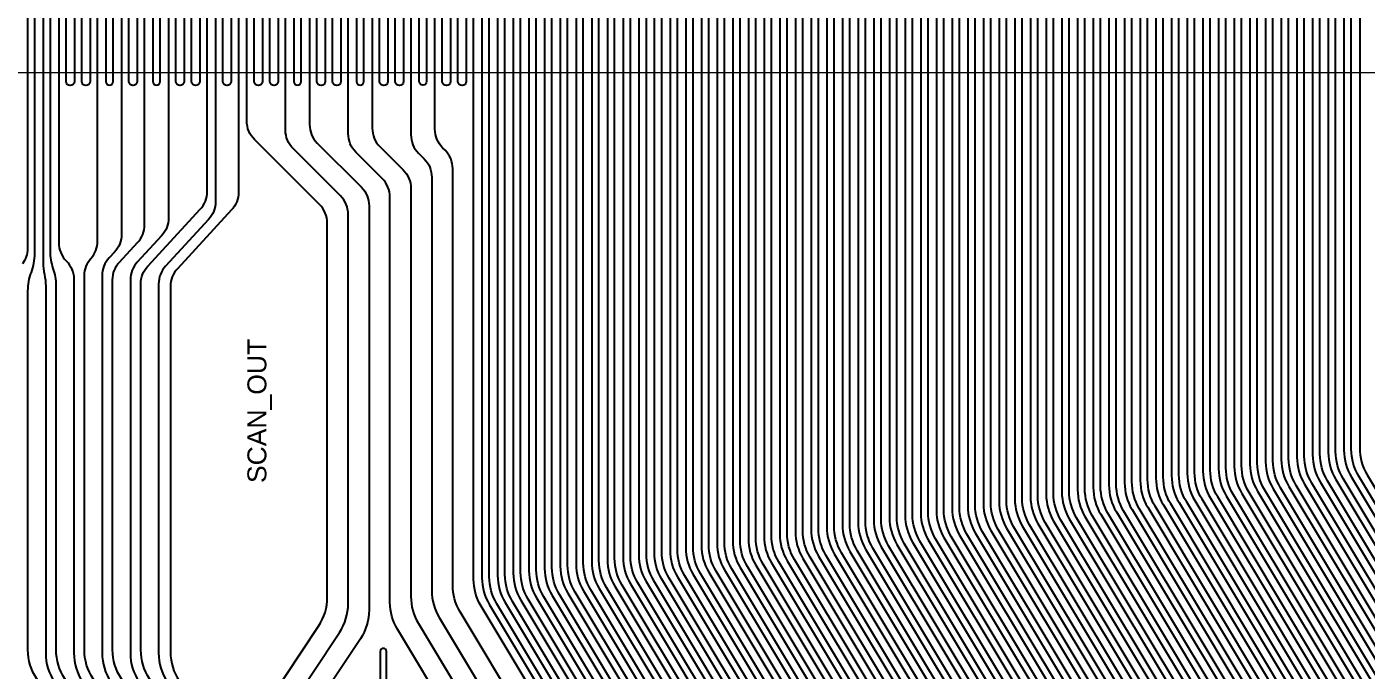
# Model space of a CAD drawing. Extents: x 10 to 206, y -65 to 73.
# Drawn here: x 62.114 to 64.677, y 35.202 to 36.434 of the extents above; entities that cross this region are included whole.
import ezdxf
from ezdxf.enums import TextEntityAlignment as Align

# ---------------------------------------------------------------- set-up
doc = ezdxf.new("R2010")
doc.units = 0
doc.header["$LTSCALE"] = 0.5
doc.layers.get('0').update_dxf_attribs({"lineweight": 13})
doc.layers.add('01 Copper', color=3, linetype='Continuous')
doc.layers.add('08 Dimension&pin assignment', color=7, linetype='Continuous')
doc.layers.add('14 OL name', color=220, linetype='Continuous', lineweight=0)
doc.styles.add('MBC_Arial_Font', font='arial.ttf')
doc.styles.get("Standard").update_dxf_attribs({"font": 'romans.shx', "width": 0.75, "bigfont": 'AllInOneBig.shx'})
doc.dimstyles.new('ISO-25', dxfattribs={"dimtxt": 0.5, "dimasz": 0.8, "dimexe": 0.1, "dimexo": 0.1, "dimgap": 0.1, "dimtad": 1, "dimdec": 3, "dimzin": 1, "dimdsep": 46, "dimtxsty": 'Standard', "dimcen": 0.5, "dimadec": 0, "dimazin": 0, "dimtfac": 1, "dimtdec": 3, "dimtmove": 0, "dimatfit": 3, "dimfxl": 0, "dimarcsym": 0})

# ---------------------------------------------------------------- blocks, each defined once
blk = doc.blocks.new('*D629')
at = {"layer": '08 Dimension&pin assignment', "color": 0, "lineweight": -2, "transparency": 16777216}
for p, q in [((55.6423, 35.3125), (55.6423, 51.9014)), ((68.5723, 35.3125), (68.5723, 51.9014)), ((56.4423, 51.8014), (67.7723, 51.8014))]:
    blk.add_line(p, q, dxfattribs=at)
at = {"layer": '08 Dimension&pin assignment', "color": 0, "transparency": 16777216}
for points in [[(56.4423, 51.9348), (56.4423, 51.6681), (55.6423, 51.8014)], [(67.7723, 51.9348), (67.7723, 51.6681), (68.5723, 51.8014)]]:
    blk.add_solid(points, dxfattribs=at)
at = {"layer": '08 Dimension&pin assignment', "color": 0, "transparency": 16777216, "insert": (62.1073, 52.2824), "char_height": 0.5, "attachment_point": 5}
blk.add_mtext('12.930±0.1(Cutline)', dxfattribs=at)
blk = doc.blocks.new('*D632')
at = {"layer": '08 Dimension&pin assignment', "color": 0, "lineweight": -2, "transparency": 16777216}
for p, q in [((86.5948, 34.3764), (86.5948, 45.0329)), ((57.8573, 33.5764), (86.6948, 33.5764)), ((79.6948, 33.5764), (86.6948, 33.5764)), ((86.5948, 32.7764), (86.5948, 31.9764))]:
    blk.add_line(p, q, dxfattribs=at)
at = {"layer": '08 Dimension&pin assignment', "color": 0, "transparency": 16777216}
for points in [[(86.4614, 34.3764), (86.7281, 34.3764), (86.5948, 33.5764)], [(86.4614, 32.7764), (86.7281, 32.7764), (86.5948, 33.5764)]]:
    blk.add_solid(points, dxfattribs=at)
at = {"layer": '08 Dimension&pin assignment', "color": 0, "transparency": 16777216, "insert": (86.1138, 41.0847), "char_height": 0.5, "attachment_point": 5, "rotation": 90}
blk.add_mtext('0%%P1(%%C5mm Tape NG Hole)', dxfattribs=at)
blk = doc.blocks.new('*D638')
at = {"layer": '08 Dimension&pin assignment', "color": 0, "lineweight": -2, "transparency": 16777216}
for p, q in [((62.1073, 42.4464), (62.1073, 45.9014)), ((67.5223, 34.1764), (67.5223, 45.9014)), ((62.9073, 45.8014), (66.7223, 45.8014)), ((67.5223, 45.8014), (72.9508, 45.8014))]:
    blk.add_line(p, q, dxfattribs=at)
at = {"layer": '08 Dimension&pin assignment', "color": 0, "transparency": 16777216}
for points in [[(62.9073, 45.9348), (62.9073, 45.6681), (62.1073, 45.8014)], [(66.7223, 45.9348), (66.7223, 45.6681), (67.5223, 45.8014)]]:
    blk.add_solid(points, dxfattribs=at)
at = {"layer": '08 Dimension&pin assignment', "color": 0, "transparency": 16777216, "insert": (70.6365, 46.2824), "char_height": 0.5, "attachment_point": 5}
blk.add_mtext('5.415{\\A1;\\Fromans,bigfont|c128;%%P0.1\\Fromans,bigfont|c136;5\\Fromans,bigfont|c128;(\\Fromans,bigfont|c136;SR\\Fromans,bigfont|c128;)}', dxfattribs=at)
blk = doc.blocks.new('*D692')
at = {"layer": '08 Dimension&pin assignment', "color": 0, "lineweight": -2, "transparency": 16777216}
for p, q in [((57.1453, 33.9409), (57.1453, 43.8654)), ((67.0692, 33.9409), (67.0692, 43.8654)), ((57.9453, 43.7654), (66.2692, 43.7654)), ((67.0692, 43.7654), (78.7121, 43.7654))]:
    blk.add_line(p, q, dxfattribs=at)
at = {"layer": '08 Dimension&pin assignment', "color": 0, "transparency": 16777216}
for points in [[(57.9453, 43.8987), (57.9453, 43.632), (57.1453, 43.7654)], [(66.2692, 43.632), (66.2692, 43.8987), (67.0692, 43.7654)]]:
    blk.add_solid(points, dxfattribs=at)
at = {"layer": 'Defpoints', "color": 0, "transparency": 16777216}
for p in [(67.0692, 43.7654), (57.1453, 33.8409), (67.0692, 33.8409)]:
    blk.add_point(p, dxfattribs=at)
at = {"layer": '08 Dimension&pin assignment', "color": 0, "transparency": 16777216, "insert": (73.2907, 44.2463), "char_height": 0.5, "attachment_point": 5}
blk.add_mtext('{\\Fromans,chineset|c0;\\C2;9.9\\Fromans.shx,chineset.shx|c0;18*1.0006=9.9239508%%P0.005(I/L)}', dxfattribs=at)

msp = doc.modelspace()

# ---------------------------------------------------------------- linework, layer by layer
at = {"color": 254, "true_color": 0xddb3d4}
msp.add_lwpolyline([(55.10216848, 36.34693204), (68.25153664, 36.34693204)], dxfattribs=at)
at = {"layer": '01 Copper'}
for points in [[(62.50210074, 38.68693204), (62.50210074, 38.58693204), (62.50510074, 38.57693204), (62.50510074, 36.3295184, -1), (62.48910074, 36.3295184), (62.48910074, 38.57693204), (62.49210074, 38.58693204), (62.49210074, 38.68693204), (62.48910074, 38.69693204), (62.48910074, 39.81802861), (62.48975674, 39.81938594), (62.48975674, 41.03142951), (62.41475674, 41.03142951), (62.41475674, 41.15142951), (62.49975674, 41.15142951), (62.49975674, 39.82919074), (62.50510074, 39.81802861), (62.50510074, 38.69693204)], [(62.56207674, 38.68693204), (62.56207674, 38.58693204), (62.56507674, 38.57693204), (62.56507674, 36.3295184, -1), (62.54907674, 36.3295184), (62.54907674, 38.57693204), (62.55207674, 38.58693204), (62.55207674, 38.68693204), (62.54907674, 38.69693204), (62.54907674, 39.81880551), (62.53675674, 39.84453856), (62.53675674, 41.01142951), (62.65175674, 41.01142951), (62.65175674, 41.03142951), (62.61475674, 41.03142951), (62.61475674, 41.15142951), (62.69975674, 41.15142951), (62.69975674, 41.03142951), (62.66275674, 41.03142951), (62.66275674, 41.00042951), (62.54675674, 41.00042951), (62.54675674, 39.85607202), (62.56507674, 39.81780664), (62.56507674, 38.69693204)], [(62.92193274, 38.68693204), (62.92193274, 38.58693204), (62.92493274, 38.57693204), (62.92493274, 36.3295184, -1), (62.90893274, 36.3295184), (62.90893274, 38.57693204), (62.91193274, 38.58693204), (62.91193274, 38.68693204), (62.90893274, 38.69693204), (62.90893274, 39.81874577), (62.88975674, 39.85872653), (62.88975674, 41.03142951), (62.81475674, 41.03142951), (62.81475674, 41.15142951), (62.89975674, 41.15142951), (62.89975674, 39.87025006), (62.92493274, 39.81775968), (62.92493274, 38.69693204)], [(62.95192074, 38.68693204), (62.95192074, 38.58693204), (62.95492074, 38.57693204), (62.95492074, 36.3295184, -1), (62.93892074, 36.3295184), (62.93892074, 38.57693204), (62.94192074, 38.58693204), (62.94192074, 38.68693204), (62.93892074, 38.69693204), (62.93892074, 39.81865613), (62.91475674, 39.86903656), (62.91475674, 41.15142951), (62.99975674, 41.15142951), (62.99975674, 41.03142951), (62.92475674, 41.03142951), (62.92475674, 39.88056009), (62.95492074, 39.81767003), (62.95492074, 38.69693204)], [(62.15875674, 39.88091584), (62.15875674, 40.98042951), (62.24775674, 40.98042951), (62.24775674, 40.86042951), (62.16875674, 40.86042951), (62.16875674, 39.89234862), (62.20522074, 39.81759479), (62.20522074, 38.69693204), (62.20222074, 38.68693204), (62.20222074, 38.58693204), (62.20522074, 38.57693204), (62.20522074, 36.3295184, -1), (62.18922074, 36.3295184), (62.18922074, 38.57693204), (62.19222074, 38.58693204), (62.19222074, 38.68693204), (62.18922074, 38.69693204), (62.18922074, 39.81846245)], [(62.44212474, 38.68693204), (62.44212474, 38.58693204), (62.44512474, 38.57693204), (62.44512474, 36.3295184, -1), (62.42912474, 36.3295184), (62.42912474, 38.57693204), (62.43212474, 38.58693204), (62.43212474, 38.68693204), (62.42912474, 38.69693204), (62.42912474, 39.8180286), (62.44575674, 39.85244191), (62.44575674, 40.86042951), (62.36675674, 40.86042951), (62.36675674, 40.98042951), (62.45575674, 40.98042951), (62.45575674, 39.84095978), (62.44512474, 39.81896108), (62.44512474, 38.69693204)], [(62.59206474, 38.68693204), (62.59206474, 38.58693204), (62.59506474, 38.57693204), (62.59506474, 36.3295184, -1), (62.57906474, 36.3295184), (62.57906474, 38.57693204), (62.58206474, 38.58693204), (62.58206474, 38.68693204), (62.57906474, 38.69693204), (62.57906474, 39.81869453), (62.55875674, 39.86111228), (62.55875674, 40.98042951), (62.64775674, 40.98042951), (62.64775674, 40.86042951), (62.56875674, 40.86042951), (62.56875674, 39.87264575), (62.59506474, 39.81769566), (62.59506474, 38.69693204)], [(62.68202874, 38.68693204), (62.68202874, 38.58693204), (62.68502874, 38.57693204), (62.68502874, 36.3295184, -1), (62.66902874, 36.3295184), (62.66902874, 38.57693204), (62.67202874, 38.58693204), (62.67202874, 38.68693204), (62.66902874, 38.69693204), (62.66902874, 39.81836157), (62.62475674, 39.91083345), (62.62475674, 40.56042951), (62.70175674, 40.56042951), (62.70175674, 40.86042951), (62.66275674, 40.86042951), (62.66275674, 40.98042951), (62.75175674, 40.98042951), (62.75175674, 40.86042951), (62.71275674, 40.86042951), (62.71275674, 40.54942951), (62.63475674, 40.54942951), (62.63475674, 39.92236692), (62.68502874, 39.81736271), (62.68502874, 38.69693204)], [(62.23220874, 38.68693204), (62.23220874, 38.58693204), (62.23520874, 38.57693204), (62.23520874, 36.3295184, -1), (62.21920874, 36.3295184), (62.21920874, 38.57693204), (62.22220874, 38.58693204), (62.22220874, 38.68693204), (62.21920874, 38.69693204), (62.21920874, 39.81857091), (62.18075674, 39.89740028), (62.18075674, 40.84042951), (62.28675674, 40.84042951), (62.28675674, 40.72042951), (62.19075674, 40.72042951), (62.19075674, 39.90883305), (62.23520874, 39.81770325), (62.23520874, 38.69693204)], [(62.42375674, 39.86896989), (62.42375674, 40.72042951), (62.32775674, 40.72042951), (62.32775674, 40.84042951), (62.43375674, 40.84042951), (62.43375674, 39.85748776), (62.41513674, 39.81896108), (62.41513674, 38.69693204), (62.41213674, 38.68693204), (62.41213674, 38.58693204), (62.41513674, 38.57693204), (62.41513674, 36.3295184, -1), (62.39913674, 36.3295184), (62.39913674, 38.57693204), (62.40213674, 38.58693204), (62.40213674, 38.68693204), (62.39913674, 38.69693204), (62.39913674, 39.8180286)], [(62.83196874, 38.68693204), (62.83196874, 38.58693204), (62.83496874, 38.57693204), (62.83496874, 36.3295184, -1), (62.81896874, 36.3295184), (62.81896874, 38.57693204), (62.82196874, 38.58693204), (62.82196874, 38.68693204), (62.81896874, 38.69693204), (62.81896874, 39.81802861), (62.82375674, 39.82793547), (62.82375674, 40.72042951), (62.72775674, 40.72042951), (62.72775674, 40.84042951), (62.83375674, 40.84042951), (62.83375674, 39.82055556), (62.83496874, 39.81802861), (62.83496874, 38.69693204)], [(62.80198074, 38.68693204), (62.80198074, 38.58693204), (62.80498074, 38.57693204), (62.80498074, 36.3295184, -1), (62.78898074, 36.3295184), (62.78898074, 38.57693204), (62.79198074, 38.58693204), (62.79198074, 38.68693204), (62.78898074, 38.69693204), (62.78898074, 39.81802861), (62.80175674, 39.84446346), (62.80175674, 40.58042951), (62.72775674, 40.58042951), (62.72775674, 40.70042951), (62.81175674, 40.70042951), (62.81175674, 39.83298132), (62.80498074, 39.81896109), (62.80498074, 38.69693204)], [(62.32217274, 38.68693204), (62.32217274, 38.58693204), (62.32517274, 38.57693204), (62.32517274, 36.3295184, -1), (62.30917274, 36.3295184), (62.30917274, 38.57693204), (62.31217274, 38.58693204), (62.31217274, 38.68693204), (62.30917274, 38.69693204), (62.30917274, 39.81889628), (62.24675674, 39.94685358), (62.24675674, 40.52942951), (62.38675674, 40.52942951), (62.38675674, 40.40942951), (62.25675674, 40.40942951), (62.25675674, 39.95828636), (62.32517274, 39.81802862), (62.32517274, 38.69693204)], [(62.71201674, 38.68693204), (62.71201674, 38.58693204), (62.71501674, 38.57693204), (62.71501674, 36.3295184, -1), (62.69901674, 36.3295184), (62.69901674, 38.57693204), (62.70201674, 38.58693204), (62.70201674, 38.68693204), (62.69901674, 38.69693204), (62.69901674, 39.81825059), (62.64675674, 39.92740718), (62.64675674, 40.52942951), (62.78675674, 40.52942951), (62.78675674, 40.40942951), (62.65675674, 40.40942951), (62.65675674, 39.93894064), (62.71501674, 39.81725173), (62.71501674, 38.69693204)], [(62.80216984, 35.23820626, 1), (62.79016984, 35.23820626), (62.79016984, 33.75092951), (62.80216984, 33.75092951)]]:
    msp.add_lwpolyline(points, format="xyb", close=True, dxfattribs=at)
for points in [[(62.11225674, 38.58693204), (62.11525674, 38.57693204), (62.11525674, 36.00959668, -0.1579291702), (62.10575974, 35.98027933, 0.1579291702)], [(66.90763764, 33.56842951), (62.23282964, 33.56842951, -0.4142135624), (62.22282964, 33.57842951), (62.22282964, 34.37642951), (62.21882964, 34.42642951), (62.21882964, 35.02631381, 0.1474768248), (62.20216298, 35.08159089), (62.13292941, 35.18596442, -0.1474768248), (62.11626274, 35.2412415), (62.11626274, 35.92858637, -0.0908193197), (62.12275374, 35.9640274, 0.0908193197), (62.12924474, 35.99946844), (62.12924474, 38.57693204)], [(62.14524474, 38.57693204), (62.14524474, 35.98244297, 0.0561789795), (62.14775374, 35.96018303, -0.0561789795), (62.15026274, 35.93792309), (62.15026274, 35.23521127, 0.1474768248), (62.16692941, 35.17993419), (62.22216298, 35.09666645, -0.1474768248), (62.23882964, 35.04138937), (62.23882964, 34.42642951), (62.23482964, 34.37642951), (62.23482964, 33.58942951, 0.4142135624), (62.24482964, 33.57942951), (66.89563764, 33.57942951, 0.4142135624)], [(66.84459984, 33.59342951), (62.27335394, 33.59342951, -0.4142135624), (62.26335394, 33.60342951), (62.26335394, 34.37642951), (62.25935394, 34.42642951), (62.25935394, 35.04662919, 0.1474768248), (62.24268728, 35.10190627), (62.18692941, 35.18596442, -0.1474768248), (62.17026274, 35.2412415), (62.17026274, 35.93895153, 0.0836090183), (62.16474774, 35.97170187, -0.0836090183), (62.15923274, 36.00445221), (62.15923274, 38.57693204)], [(62.17523274, 38.57693204), (62.17523274, 36.02098802, 0.1979576681), (62.18974774, 35.98576282, -0.1979576681), (62.20426274, 35.95053762), (62.20426274, 35.23521127, 0.1474768248), (62.22092941, 35.17993419), (62.26268728, 35.11698184, -0.1474768248), (62.27935394, 35.06170476), (62.27935394, 34.42642951), (62.27535394, 34.37642951), (62.27535394, 33.61442951, 0.4142135624), (62.28535394, 33.60442951), (66.83259984, 33.60442951, 0.4142135624)], [(66.75004314, 33.61842951), (62.39492684, 33.61842951, -0.4142135624), (62.38492684, 33.62842951), (62.38492684, 34.37642951), (62.38092684, 34.42642951), (62.38092684, 34.94475921, 0.1474768248), (62.36426018, 35.00003629), (62.24092941, 35.18596442, -0.1474768248), (62.22426274, 35.2412415), (62.22426274, 35.95774095, -0.1824178984), (62.23672974, 35.99077539, 0.1824178984), (62.24919674, 36.02380983), (62.24919674, 38.57693204)], [(62.29518474, 38.57693204), (62.29518474, 36.0368157, -0.1883551678), (62.28194945, 36.00292829), (62.27149804, 35.99158947, 0.1883551678), (62.25826274, 35.95770207), (62.25826274, 35.23521127, 0.1474768248), (62.27492941, 35.17993419), (62.38426018, 35.01511186, -0.1474768248), (62.40092684, 34.95983478), (62.40092684, 34.42642951), (62.39692684, 34.37642951), (62.39692684, 33.63942951, 0.4142135624), (62.40692684, 33.62942951), (66.70652424, 33.62942951, 0.4142135624)], [(62.26519674, 38.57693204), (62.26519674, 36.3295184, 1), (62.27918474, 36.3295184), (62.27918474, 38.57693204)], [(66.68700534, 33.64342951), (62.43545114, 33.64342951, -0.4142135624), (62.42545114, 33.65342951), (62.42545114, 34.37642951), (62.42145114, 34.42642951), (62.42145114, 34.96507459, 0.1474768248), (62.40478448, 35.02035167), (62.29492941, 35.18596442, -0.1474768248), (62.27826274, 35.2412415), (62.27826274, 35.94989073, -0.1883551678), (62.29149804, 35.98377814), (62.32592545, 36.0211287, 0.1883551678), (62.33916074, 36.05501611), (62.33916074, 38.57693204)], [(62.38514874, 38.57693204), (62.38514874, 36.06802198, -0.1883551678), (62.37191345, 36.03413457), (62.32549804, 35.98377814, 0.1883551678), (62.31226274, 35.94989073), (62.31226274, 35.23521127, 0.1474768248), (62.32892941, 35.17993419), (62.42478448, 35.03542724, -0.1474768248), (62.44145114, 34.98015016), (62.44145114, 34.42642951), (62.43745114, 34.37642951), (62.43745114, 33.66442951, 0.4142135624), (62.44745114, 33.65442951), (66.64348644, 33.65442951, 0.4142135624)], [(66.62396754, 33.66842951), (62.47597544, 33.66842951, -0.4142135624), (62.46597544, 33.67842951), (62.46597544, 34.37642951), (62.46197544, 34.42642951), (62.46197544, 34.98538997, 0.1474768248), (62.44530878, 35.04066705), (62.34892941, 35.18596442, -0.1474768248), (62.33226274, 35.2412415), (62.33226274, 35.9420794, -0.1883551678), (62.34549804, 35.9759668), (62.44587745, 36.08486919, 0.1883551678), (62.45911274, 36.1187566), (62.45911274, 38.57693204)], [(62.35516074, 38.57693204), (62.35516074, 36.3295184, 1), (62.36914874, 36.3295184), (62.36914874, 38.57693204)], [(62.47511274, 38.57693204), (62.47511274, 36.09922826, -0.1883551678), (62.46187745, 36.06534085), (62.37949804, 35.9759668, 0.1883551678), (62.36626274, 35.9420794), (62.36626274, 35.23521127, 0.1474768248), (62.38292941, 35.17993419), (62.46530878, 35.05574262, -0.1474768248), (62.48197544, 35.00046554), (62.48197544, 34.42642951), (62.47797544, 34.37642951), (62.47797544, 33.68942951, 0.4142135624), (62.48797544, 33.67942951), (66.58044864, 33.67942951, 0.4142135624)], [(62.51908874, 38.57693204), (62.51908874, 36.11742867, -0.1883551678), (62.50585345, 36.08354126), (62.40214404, 35.97102614, 0.1883551678), (62.38890874, 35.93713873), (62.38890874, 35.2372525, 0.1474768248), (62.40557541, 35.18197542), (62.46245902, 35.09622015, 0.5366750419), (62.54579236, 35.09622015), (62.67224208, 35.28685027, 0.1474768248), (62.68890874, 35.34212735), (62.68890874, 36.05847065, 0.1989123674), (62.67426408, 36.09382599), (62.5497334, 36.21835667, -0.1989123674), (62.53508874, 36.253712), (62.53508874, 38.57693204)], [(62.65504074, 38.57693204), (62.65504074, 36.24689709, 0.1989123674), (62.6696854, 36.21154175), (62.75426408, 36.12696307, -0.1989123674), (62.76890874, 36.09160773), (62.76890874, 35.31800644, -0.1474768248), (62.75224208, 35.26272936), (62.61621501, 35.05766084, 0.1474768248), (62.59954834, 35.00238376), (62.59954834, 33.84092951), (62.58754834, 33.84092951), (62.58754834, 34.32642951, 1), (62.55902404, 34.32642951), (62.55902404, 33.75092951), (62.54702404, 33.75092951), (62.54702404, 34.99556312, -0.1474768248), (62.56369071, 35.0508402), (62.71224208, 35.27478982, 0.1474768248), (62.72890874, 35.3300669), (62.72890874, 36.07503919, 0.1989123674), (62.71426408, 36.11039453), (62.6236974, 36.20096121, -0.1989123674), (62.60905274, 36.23631655), (62.60905274, 38.57693204)], [(62.62505274, 38.57693204), (62.62505274, 36.3295184, 1), (62.63904074, 36.3295184), (62.63904074, 38.57693204)], [(66.52941084, 33.69342951), (63.04781834, 33.69342951, -0.4142135624), (63.03781834, 33.70342951), (63.03781834, 34.89550639, 0.1359329595), (63.02356764, 34.94695596), (62.82315945, 35.2809696, -0.1359329595), (62.80890874, 35.33241918), (62.80890874, 36.10817628, 0.1989123674), (62.79426408, 36.14353162), (62.7436494, 36.19414629, -0.1989123674), (62.72900474, 36.22950163), (62.72900474, 38.57693204)], [(62.74500474, 38.57693204), (62.74500474, 36.3295184, 1), (62.75899274, 36.3295184), (62.75899274, 38.57693204)], [(62.77499274, 38.57693204), (62.77499274, 36.24008217, 0.1989123674), (62.7896374, 36.20472684), (62.83426408, 36.16010016, -0.1989123674), (62.84890874, 36.12474482), (62.84890874, 35.34349854, 0.1359329595), (62.86315945, 35.29204896), (63.03556764, 35.00470199, -0.1359329595), (63.04981834, 34.95325241), (63.04981834, 33.71442951, 0.4142135624), (63.05981834, 33.70442951), (66.51741084, 33.70442951, 0.4142135624)], [(62.84895674, 38.57693204), (62.84895674, 36.22753953, 0.1989123674), (62.8636014, 36.19218419), (62.87426408, 36.18152151, -0.1989123674), (62.88890874, 36.14616617), (62.88890874, 35.3545779, 0.1359329595), (62.90315945, 35.30312832), (63.05058384, 35.05742101, -0.1359329595), (63.06483454, 35.00597144), (63.06483454, 33.72842951, 0.4142135624), (63.07483454, 33.71842951), (66.49789194, 33.71842951, 0.4142135624)], [(62.87894474, 38.57693204), (62.87894474, 36.3295184, -1), (62.86495674, 36.3295184), (62.86495674, 38.57693204)], [(66.45437304, 33.72942951), (63.08683454, 33.72942951, -0.4142135624), (63.07683454, 33.73942951), (63.07683454, 35.06371746, 0.1359329595), (63.06258384, 35.11516704), (62.94315945, 35.31420768, -0.1359329595), (62.92890874, 35.36565726), (62.92890874, 36.16273472, 0.1989123674), (62.91426408, 36.19809006), (62.9095894, 36.20276473, -0.1989123674), (62.89494474, 36.23812007), (62.89494474, 38.57693204)], [(62.98490874, 38.57693204), (62.98490874, 35.37922471, 0.1359329595), (62.99915945, 35.32777513), (63.44081064, 34.59168982, -0.1359329595), (63.45506134, 34.54024025), (63.45506134, 33.75092951), (63.44306134, 33.75092951), (63.44306134, 34.53108549, 0.1359329595), (63.42881064, 34.58253506), (62.98315945, 35.32528704, -0.1359329595), (62.96890874, 35.37673661), (62.96890874, 38.57693204)], [(63.01489674, 38.57693204), (63.01489674, 35.38366693, 0.1359329595), (63.02914745, 35.33221735), (63.46782684, 34.60108504, -0.1359329595), (63.48207754, 34.54963547), (63.48207754, 33.84092951), (63.47007754, 33.84092951), (63.47007754, 34.54048071, 0.1359329595), (63.45582684, 34.59193028), (63.01314745, 35.32972926, -0.1359329595), (62.99889674, 35.38117883), (62.99889674, 38.57693204)], [(63.04488474, 38.57693204), (63.04488474, 35.38810914, 0.1359329595), (63.05913545, 35.33665957), (63.49484304, 34.61048026, -0.1359329595), (63.50909374, 34.55903068), (63.50909374, 33.75092951), (63.49709374, 33.75092951), (63.49709374, 34.54987592, 0.1359329595), (63.48284304, 34.6013255), (63.04313545, 35.33417147, -0.1359329595), (63.02888474, 35.38562105), (63.02888474, 38.57693204)], [(63.07487274, 38.57693204), (63.07487274, 35.39255136, 0.1359329595), (63.08912345, 35.34110179), (63.52185924, 34.61987548, -0.1359329595), (63.53610994, 34.5684259), (63.53610994, 33.84092951), (63.52410994, 33.84092951), (63.52410994, 34.55927114, 0.1359329595), (63.50985924, 34.61072072), (63.07312345, 35.33861369, -0.1359329595), (63.05887274, 35.39006327), (63.05887274, 38.57693204)], [(63.10486074, 38.57693204), (63.10486074, 35.39699358, 0.1359329595), (63.11911145, 35.345544), (63.54887544, 34.62927069, -0.1359329595), (63.56312614, 34.57782112), (63.56312614, 33.75092951), (63.55112614, 33.75092951), (63.55112614, 34.56866636, 0.1359329595), (63.53687544, 34.62011593), (63.10311145, 35.34305591, -0.1359329595), (63.08886074, 35.39450549), (63.08886074, 38.57693204)], [(63.13484874, 38.57693204), (63.13484874, 35.4014358, 0.1359329595), (63.14909945, 35.34998622), (63.57589164, 34.63866591, -0.1359329595), (63.59014234, 34.58721634), (63.59014234, 33.84092951), (63.57814234, 33.84092951), (63.57814234, 34.57806158, 0.1359329595), (63.56389164, 34.62951115), (63.13309945, 35.34749813, -0.1359329595), (63.11884874, 35.3989477), (63.11884874, 38.57693204)], [(63.16483674, 38.57693204), (63.16483674, 35.40587801, 0.1359329595), (63.17908745, 35.35442844), (63.60290784, 34.64806113, -0.1359329595), (63.61715854, 34.59661155), (63.61715854, 33.75092951), (63.60515854, 33.75092951), (63.60515854, 34.58745679, 0.1359329595), (63.59090784, 34.63890637), (63.16308745, 35.35194035, -0.1359329595), (63.14883674, 35.40338992), (63.14883674, 38.57693204)], [(63.19482474, 38.57693204), (63.19482474, 35.41032023, 0.1359329595), (63.20907545, 35.35887066), (63.62992404, 34.65745635, -0.1359329595), (63.64417474, 34.60600677), (63.64417474, 33.84092951), (63.63217474, 33.84092951), (63.63217474, 34.59685201, 0.1359329595), (63.61792404, 34.64830159), (63.19307545, 35.35638256, -0.1359329595), (63.17882474, 35.40783214), (63.17882474, 38.57693204)], [(63.22481274, 38.57693204), (63.22481274, 35.41476245, 0.1359329595), (63.23906345, 35.36331287), (63.65694024, 34.66685157, -0.1359329595), (63.67119094, 34.61540199), (63.67119094, 33.75092951), (63.65919094, 33.75092951), (63.65919094, 34.60624723, 0.1359329595), (63.64494024, 34.65769681), (63.22306345, 35.36082478, -0.1359329595), (63.20881274, 35.41227436), (63.20881274, 38.57693204)], [(63.25480074, 38.57693204), (63.25480074, 35.41920467, 0.1359329595), (63.26905145, 35.36775509), (63.68395644, 34.67624678, -0.1359329595), (63.69820714, 34.62479721), (63.69820714, 33.84092951), (63.68620714, 33.84092951), (63.68620714, 34.61564245, 0.1359329595), (63.67195644, 34.66709202), (63.25305145, 35.365267, -0.1359329595), (63.23880074, 35.41671657), (63.23880074, 38.57693204)], [(63.28478874, 38.57693204), (63.28478874, 35.42364688, 0.1359329595), (63.29903945, 35.37219731), (63.71097264, 34.685642, -0.1359329595), (63.72522334, 34.63419242), (63.72522334, 33.75092951), (63.71322334, 33.75092951), (63.71322334, 34.62503767, 0.1359329595), (63.69897264, 34.67648724), (63.28303945, 35.36970922, -0.1359329595), (63.26878874, 35.42115879), (63.26878874, 38.57693204)], [(63.29877674, 38.57693204), (63.29877674, 35.42560101, 0.1359329595), (63.31302745, 35.37415143), (63.72598884, 34.68588246, -0.1359329595), (63.74023954, 34.63443288), (63.74023954, 33.84092951), (63.75223954, 33.84092951), (63.75223954, 34.64358764, 0.1359329595), (63.73798884, 34.69503722), (63.32902745, 35.37663953, -0.1359329595), (63.31477674, 35.4280891), (63.31477674, 38.57693204)], [(63.34476474, 38.57693204), (63.34476474, 35.43253132, 0.1359329595), (63.35901545, 35.38108174), (63.76500504, 34.70443244, -0.1359329595), (63.77925574, 34.65298286), (63.77925574, 33.75092951), (63.76725574, 33.75092951), (63.76725574, 34.6438281, 0.1359329595), (63.75300504, 34.69527768), (63.34301545, 35.37859365, -0.1359329595), (63.32876474, 35.43004323), (63.32876474, 38.57693204)], [(63.37475274, 38.57693204), (63.37475274, 35.43697354, 0.1359329595), (63.38900345, 35.38552396), (63.79202124, 34.71382765, -0.1359329595), (63.80627194, 34.66237808), (63.80627194, 33.84092951), (63.79427194, 33.84092951), (63.79427194, 34.65322332, 0.1359329595), (63.78002124, 34.70467289), (63.37300345, 35.38303587, -0.1359329595), (63.35875274, 35.43448544), (63.35875274, 38.57693204)], [(63.40474074, 38.57693204), (63.40474074, 35.44141576, 0.1359329595), (63.41899145, 35.38996618), (63.81903744, 34.72322287, -0.1359329595), (63.83328814, 34.6717733), (63.83328814, 33.75092951), (63.82128814, 33.75092951), (63.82128814, 34.66261854, 0.1359329595), (63.80703744, 34.71406811), (63.40299145, 35.38747809, -0.1359329595), (63.38874074, 35.43892766), (63.38874074, 38.57693204)], [(63.43472874, 38.57693204), (63.43472874, 35.44585797, 0.1359329595), (63.44897945, 35.3944084), (63.84605364, 34.73261809, -0.1359329595), (63.86030434, 34.68116851), (63.86030434, 33.84092951), (63.84830434, 33.84092951), (63.84830434, 34.67201375, 0.1359329595), (63.83405364, 34.72346333), (63.43297945, 35.3919203, -0.1359329595), (63.41872874, 35.44336988), (63.41872874, 38.57693204)], [(63.46471674, 38.57693204), (63.46471674, 35.45030019, 0.1359329595), (63.47896745, 35.39885062), (63.87306984, 34.74201331, -0.1359329595), (63.88732054, 34.69056373), (63.88732054, 33.75092951), (63.87532054, 33.75092951), (63.87532054, 34.68140897, 0.1359329595), (63.86106984, 34.73285855), (63.46296745, 35.39636252, -0.1359329595), (63.44871674, 35.4478121), (63.44871674, 38.57693204)], [(63.49470474, 38.57693204), (63.49470474, 35.45474241, 0.1359329595), (63.50895545, 35.40329283), (63.90008604, 34.75140852, -0.1359329595), (63.91433674, 34.69995895), (63.91433674, 33.84092951), (63.90233674, 33.84092951), (63.90233674, 34.69080419, 0.1359329595), (63.88808604, 34.74225376), (63.49295545, 35.40080474, -0.1359329595), (63.47870474, 35.45225432), (63.47870474, 38.57693204)], [(63.52469274, 38.57693204), (63.52469274, 35.45918463, 0.1359329595), (63.53894345, 35.40773505), (63.92710224, 34.76080374, -0.1359329595), (63.94135294, 34.70935417), (63.94135294, 33.75092951), (63.92935294, 33.75092951), (63.92935294, 34.70019941, 0.1359329595), (63.91510224, 34.75164898), (63.52294345, 35.40524696, -0.1359329595), (63.50869274, 35.45669653), (63.50869274, 38.57693204)], [(63.55468074, 38.57693204), (63.55468074, 35.46362684, 0.1359329595), (63.56893145, 35.41217727), (63.95411844, 34.77019896, -0.1359329595), (63.96836914, 34.71874938), (63.96836914, 33.84092951), (63.95636914, 33.84092951), (63.95636914, 34.70959462, 0.1359329595), (63.94211844, 34.7610442), (63.55293145, 35.40968918, -0.1359329595), (63.53868074, 35.46113875), (63.53868074, 38.57693204)], [(63.58466874, 38.57693204), (63.58466874, 35.46806906, 0.1359329595), (63.59891945, 35.41661949), (63.98113464, 34.77959418, -0.1359329595), (63.99538534, 34.7281446), (63.99538534, 33.75092951), (63.98338534, 33.75092951), (63.98338534, 34.71898984, 0.1359329595), (63.96913464, 34.77043942), (63.58291945, 35.41413139, -0.1359329595), (63.56866874, 35.46558097), (63.56866874, 38.57693204)], [(63.61465674, 38.57693204), (63.61465674, 35.47251128, 0.1359329595), (63.62890745, 35.4210617), (64.00815084, 34.7889894, -0.1359329595), (64.02240154, 34.73753982), (64.02240154, 33.84092951), (64.01040154, 33.84092951), (64.01040154, 34.72838506, 0.1359329595), (63.99615084, 34.77983464), (63.61290745, 35.41857361, -0.1359329595), (63.59865674, 35.47002319), (63.59865674, 38.57693204)], [(63.64464474, 38.57693204), (63.64464474, 35.4769535, 0.1359329595), (63.65889545, 35.42550392), (64.03516704, 34.79838461, -0.1359329595), (64.04941774, 34.74693504), (64.04941774, 33.75092951), (64.03741774, 33.75092951), (64.03741774, 34.73778028, 0.1359329595), (64.02316704, 34.78922985), (63.64289545, 35.42301583, -0.1359329595), (63.62864474, 35.4744654), (63.62864474, 38.57693204)], [(63.67463274, 38.57693204), (63.67463274, 35.48139571, 0.1359329595), (63.68888345, 35.42994614), (64.06218324, 34.80777983, -0.1359329595), (64.07643394, 34.75633025), (64.07643394, 33.84092951), (64.06443394, 33.84092951), (64.06443394, 34.7471755, 0.1359329595), (64.05018324, 34.79862507), (63.67288345, 35.42745805, -0.1359329595), (63.65863274, 35.47890762), (63.65863274, 38.57693204)], [(63.70462074, 38.57693204), (63.70462074, 35.48583793, 0.1359329595), (63.71887145, 35.43438836), (64.08919944, 34.81717505, -0.1359329595), (64.10345014, 34.76572547), (64.10345014, 33.75092951), (64.09145014, 33.75092951), (64.09145014, 34.75657071, 0.1359329595), (64.07719944, 34.80802029), (63.70287145, 35.43190026, -0.1359329595), (63.68862074, 35.48334984), (63.68862074, 38.57693204)], [(63.73460874, 38.57693204), (63.73460874, 35.49028015, 0.1359329595), (63.74885945, 35.43883057), (64.11621564, 34.82657027, -0.1359329595), (64.13046634, 34.77512069), (64.13046634, 33.84092951), (64.11846634, 33.84092951), (64.11846634, 34.76596593, 0.1359329595), (64.10421564, 34.81741551), (63.73285945, 35.43634248, -0.1359329595), (63.71860874, 35.48779206), (63.71860874, 38.57693204)], [(63.76459674, 38.57693204), (63.76459674, 35.49472237, 0.1359329595), (63.77884745, 35.44327279), (64.14323184, 34.83596548, -0.1359329595), (64.15748254, 34.78451591), (64.15748254, 33.75092951), (64.14548254, 33.75092951), (64.14548254, 34.77536115, 0.1359329595), (64.13123184, 34.82681072), (63.76284745, 35.4407847, -0.1359329595), (63.74859674, 35.49223427), (63.74859674, 38.57693204)], [(63.79458474, 38.57693204), (63.79458474, 35.49916459, 0.1359329595), (63.80883545, 35.44771501), (64.17024804, 34.8453607, -0.1359329595), (64.18449874, 34.79391113), (64.18449874, 33.84092951), (64.17249874, 33.84092951), (64.17249874, 34.78475637, 0.1359329595), (64.15824804, 34.83620594), (63.79283545, 35.44522692, -0.1359329595), (63.77858474, 35.49667649), (63.77858474, 38.57693204)], [(63.82457274, 38.57693204), (63.82457274, 35.5036068, 0.1359329595), (63.83882345, 35.45215723), (64.19726424, 34.85475592, -0.1359329595), (64.21151494, 34.80330634), (64.21151494, 33.75092951), (64.19951494, 33.75092951), (64.19951494, 34.79415158, 0.1359329595), (64.18526424, 34.84560116), (63.82282345, 35.44966913, -0.1359329595), (63.80857274, 35.50111871), (63.80857274, 38.57693204)], [(63.85456074, 38.57693204), (63.85456074, 35.50804902, 0.1359329595), (63.86881145, 35.45659945), (64.22428044, 34.86415114, -0.1359329595), (64.23853114, 34.81270156), (64.23853114, 33.84092951), (64.22653114, 33.84092951), (64.22653114, 34.8035468, 0.1359329595), (64.21228044, 34.85499638), (63.85281145, 35.45411135, -0.1359329595), (63.83856074, 35.50556093), (63.83856074, 38.57693204)], [(63.88454874, 38.57693204), (63.88454874, 35.51249124, 0.1359329595), (63.89879945, 35.46104166), (64.25129664, 34.87354635, -0.1359329595), (64.26554734, 34.82209678), (64.26554734, 33.75092951), (64.25354734, 33.75092951), (64.25354734, 34.81294202, 0.1359329595), (64.23929664, 34.86439159), (63.88279945, 35.45855357, -0.1359329595), (63.86854874, 35.51000315), (63.86854874, 38.57693204)], [(63.91453674, 38.57693204), (63.91453674, 35.51693346, 0.1359329595), (63.92878745, 35.46548388), (64.27831284, 34.88294157, -0.1359329595), (64.29256354, 34.831492), (64.29256354, 33.84092951), (64.28056354, 33.84092951), (64.28056354, 34.82233724, 0.1359329595), (64.26631284, 34.87378681), (63.91278745, 35.46299579, -0.1359329595), (63.89853674, 35.51444536), (63.89853674, 38.57693204)], [(63.94452474, 38.57693204), (63.94452474, 35.52137567, 0.1359329595), (63.95877545, 35.4699261), (64.30532904, 34.89233679, -0.1359329595), (64.31957974, 34.84088721), (64.31957974, 33.75092951), (64.30757974, 33.75092951), (64.30757974, 34.83173245, 0.1359329595), (64.29332904, 34.88318203), (63.94277545, 35.46743801, -0.1359329595), (63.92852474, 35.51888758), (63.92852474, 38.57693204)], [(63.97451274, 38.57693204), (63.97451274, 35.52581789, 0.1359329595), (63.98876345, 35.47436832), (64.33234524, 34.90173201, -0.1359329595), (64.34659594, 34.85028243), (64.34659594, 33.84092951), (64.33459594, 33.84092951), (64.33459594, 34.84112767, 0.1359329595), (64.32034524, 34.89257725), (63.97276345, 35.47188022, -0.1359329595), (63.95851274, 35.5233298), (63.95851274, 38.57693204)], [(64.00450074, 38.57693204), (64.00450074, 35.53026011, 0.1359329595), (64.01875145, 35.47881053), (64.35936144, 34.91112722, -0.1359329595), (64.37361214, 34.85967765), (64.37361214, 33.75092951), (64.36161214, 33.75092951), (64.36161214, 34.85052289, 0.1359329595), (64.34736144, 34.90197247), (64.00275145, 35.47632244, -0.1359329595), (63.98850074, 35.52777202), (63.98850074, 38.57693204)], [(64.03448874, 38.57693204), (64.03448874, 35.53470233, 0.1359329595), (64.04873945, 35.48325275), (64.38637764, 34.92052244, -0.1359329595), (64.40062834, 34.86907287), (64.40062834, 33.84092951), (64.38862834, 33.84092951), (64.38862834, 34.85991811, 0.1359329595), (64.37437764, 34.91136768), (64.03273945, 35.48076466, -0.1359329595), (64.01848874, 35.53221423), (64.01848874, 38.57693204)], [(64.06447674, 38.57693204), (64.06447674, 35.53914454, 0.1359329595), (64.07872745, 35.48769497), (64.41339384, 34.92991766, -0.1359329595), (64.42764454, 34.87846808), (64.42764454, 33.75092951), (64.41564454, 33.75092951), (64.41564454, 34.86931333, 0.1359329595), (64.40139384, 34.9207629), (64.06272745, 35.48520688, -0.1359329595), (64.04847674, 35.53665645), (64.04847674, 38.57693204)], [(64.09446474, 38.57693204), (64.09446474, 35.54358676, 0.1359329595), (64.10871545, 35.49213719), (64.44041004, 34.93931288, -0.1359329595), (64.45466074, 34.8878633), (64.45466074, 33.84092951), (64.44266074, 33.84092951), (64.44266074, 34.87870854, 0.1359329595), (64.42841004, 34.93015812), (64.09271545, 35.48964909, -0.1359329595), (64.07846474, 35.54109867), (64.07846474, 38.57693204)], [(64.12445274, 38.57693204), (64.12445274, 35.54802898, 0.1359329595), (64.13870345, 35.4965794), (64.46742624, 34.9487081, -0.1359329595), (64.48167694, 34.89725852), (64.48167694, 33.75092951), (64.46967694, 33.75092951), (64.46967694, 34.88810376, 0.1359329595), (64.45542624, 34.93955334), (64.12270345, 35.49409131, -0.1359329595), (64.10845274, 35.54554089), (64.10845274, 38.57693204)], [(64.15444074, 38.57693204), (64.15444074, 35.5524712, 0.1359329595), (64.16869145, 35.50102162), (64.49444244, 34.95810331, -0.1359329595), (64.50869314, 34.90665374), (64.50869314, 33.84092951), (64.49669314, 33.84092951), (64.49669314, 34.89749898, 0.1359329595), (64.48244244, 34.94894855), (64.15269145, 35.49853353, -0.1359329595), (64.13844074, 35.5499831), (64.13844074, 38.57693204)], [(64.18442874, 38.57693204), (64.18442874, 35.55691342, 0.1359329595), (64.19867945, 35.50546384), (64.52145864, 34.96749853, -0.1359329595), (64.53570934, 34.91604896), (64.53570934, 33.75092951), (64.52370934, 33.75092951), (64.52370934, 34.9068942, 0.1359329595), (64.50945864, 34.95834377), (64.18267945, 35.50297575, -0.1359329595), (64.16842874, 35.55442532), (64.16842874, 38.57693204)], [(64.21441674, 38.57693204), (64.21441674, 35.56135563, 0.1359329595), (64.22866745, 35.50990606), (64.54847484, 34.97689375, -0.1359329595), (64.56272554, 34.92544417), (64.56272554, 33.84092951), (64.55072554, 33.84092951), (64.55072554, 34.91628941, 0.1359329595), (64.53647484, 34.96773899), (64.21266745, 35.50741796, -0.1359329595), (64.19841674, 35.55886754), (64.19841674, 38.57693204)], [(64.24440474, 38.57693204), (64.24440474, 35.56579785, 0.1359329595), (64.25865545, 35.51434827), (64.57549104, 34.98628897, -0.1359329595), (64.58974174, 34.93483939), (64.58974174, 33.75092951), (64.57774174, 33.75092951), (64.57774174, 34.92568463, 0.1359329595), (64.56349104, 34.97713421), (64.24265545, 35.51186018, -0.1359329595), (64.22840474, 35.56330976), (64.22840474, 38.57693204)], [(64.27439274, 38.57693204), (64.27439274, 35.57024007, 0.1359329595), (64.28864345, 35.51879049), (64.60250724, 34.99568418, -0.1359329595), (64.61675794, 34.94423461), (64.61675794, 33.84092951), (64.60475794, 33.84092951), (64.60475794, 34.93507985, 0.1359329595), (64.59050724, 34.98652942), (64.27264345, 35.5163024, -0.1359329595), (64.25839274, 35.56775198), (64.25839274, 38.57693204)], [(64.30438074, 38.57693204), (64.30438074, 35.57468229, 0.1359329595), (64.31863145, 35.52323271), (64.62952344, 35.0050794, -0.1359329595), (64.64377414, 34.95362983), (64.64377414, 33.75092951), (64.63177414, 33.75092951), (64.63177414, 34.94447507, 0.1359329595), (64.61752344, 34.99592464), (64.30263145, 35.52074462, -0.1359329595), (64.28838074, 35.57219419), (64.28838074, 38.57693204)], [(64.33436874, 38.57693204), (64.33436874, 35.5791245, 0.1359329595), (64.34861945, 35.52767493), (64.65653964, 35.01447462, -0.1359329595), (64.67079034, 34.96302504), (64.67079034, 33.84092951), (64.65879034, 33.84092951), (64.65879034, 34.95387028, 0.1359329595), (64.64453964, 35.00531986), (64.33261945, 35.52518684, -0.1359329595), (64.31836874, 35.57663641), (64.31836874, 38.57693204)], [(64.36435674, 38.57693204), (64.36435674, 35.58356672, 0.1359329595), (64.37860745, 35.53211715), (64.68355584, 35.02386984, -0.1359329595), (64.69780654, 34.97242026), (64.69780654, 33.75092951), (64.68580654, 33.75092951), (64.68580654, 34.9632655, 0.1359329595), (64.67155584, 35.01471508), (64.36260745, 35.52962905, -0.1359329595), (64.34835674, 35.58107863), (64.34835674, 38.57693204)], [(64.39434474, 38.57693204), (64.39434474, 35.58800894, 0.1359329595), (64.40859545, 35.53655936), (64.71057204, 35.03326505, -0.1359329595), (64.72482274, 34.98181548), (64.72482274, 33.84092951), (64.71282274, 33.84092951), (64.71282274, 34.97266072, 0.1359329595), (64.69857204, 35.0241103), (64.39259545, 35.53407127, -0.1359329595), (64.37834474, 35.58552085), (64.37834474, 38.57693204)], [(64.42433274, 38.57693204), (64.42433274, 35.59245116, 0.1359329595), (64.43858345, 35.54100158), (64.73758824, 35.04266027, -0.1359329595), (64.75183894, 34.9912107), (64.75183894, 33.75092951), (64.73983894, 33.75092951), (64.73983894, 34.98205594, 0.1359329595), (64.72558824, 35.03350551), (64.42258345, 35.53851349, -0.1359329595), (64.40833274, 35.58996306), (64.40833274, 38.57693204)], [(64.45432074, 38.57693204), (64.45432074, 35.59689337, 0.1359329595), (64.46857145, 35.5454438), (64.76460444, 35.05205549, -0.1359329595), (64.77885514, 35.00060591), (64.77885514, 33.84092951), (64.76685514, 33.84092951), (64.76685514, 34.99145116, 0.1359329595), (64.75260444, 35.04290073), (64.45257145, 35.54295571, -0.1359329595), (64.43832074, 35.59440528), (64.43832074, 38.57693204)], [(64.48430874, 38.57693204), (64.48430874, 35.60133559, 0.1359329595), (64.49855945, 35.54988602), (64.79162064, 35.06145071, -0.1359329595), (64.80587134, 35.01000113), (64.80587134, 33.75092951), (64.79387134, 33.75092951), (64.79387134, 35.00084637, 0.1359329595), (64.77962064, 35.05229595), (64.48255945, 35.54739792, -0.1359329595), (64.46830874, 35.5988475), (64.46830874, 38.57693204)], [(64.51429674, 38.57693204), (64.51429674, 35.60577781, 0.1359329595), (64.52854745, 35.55432823), (64.81863684, 35.07084593, -0.1359329595), (64.83288754, 35.01939635), (64.83288754, 33.84092951), (64.82088754, 33.84092951), (64.82088754, 35.01024159, 0.1359329595), (64.80663684, 35.06169117), (64.51254745, 35.55184014, -0.1359329595), (64.49829674, 35.60328972), (64.49829674, 38.57693204)], [(64.54428474, 38.57693204), (64.54428474, 35.61022003, 0.1359329595), (64.55853545, 35.55877045), (64.84565304, 35.08024114, -0.1359329595), (64.85990374, 35.02879157), (64.85990374, 33.75092951), (64.84790374, 33.75092951), (64.84790374, 35.01963681, 0.1359329595), (64.83365304, 35.07108638), (64.54253545, 35.55628236, -0.1359329595), (64.52828474, 35.60773193), (64.52828474, 38.57693204)], [(64.57427274, 38.57693204), (64.57427274, 35.61466225, 0.1359329595), (64.58852345, 35.56321267), (64.87266924, 35.08963636, -0.1359329595), (64.88691994, 35.03818679), (64.88691994, 33.84092951), (64.87491994, 33.84092951), (64.87491994, 35.02903203, 0.1359329595), (64.86066924, 35.0804816), (64.57252345, 35.56072458, -0.1359329595), (64.55827274, 35.61217415), (64.55827274, 38.57693204)], [(64.60426074, 38.57693204), (64.60426074, 35.61910446, 0.1359329595), (64.61851145, 35.56765489), (64.89968544, 35.09903158, -0.1359329595), (64.91393614, 35.047582), (64.91393614, 33.75092951), (64.90193614, 33.75092951), (64.90193614, 35.03842724, 0.1359329595), (64.88768544, 35.08987682), (64.60251145, 35.56516679, -0.1359329595), (64.58826074, 35.61661637), (64.58826074, 38.57693204)], [(64.63424874, 38.57693204), (64.63424874, 35.62354668, 0.1359329595), (64.64849945, 35.5720971), (64.92670164, 35.1084268, -0.1359329595), (64.94095234, 35.05697722), (64.94095234, 33.84092951), (64.92895234, 33.84092951), (64.92895234, 35.04782246, 0.1359329595), (64.91470164, 35.09927204), (64.63249945, 35.56960901, -0.1359329595), (64.61824874, 35.62105859), (64.61824874, 38.57693204)], [(64.66423674, 38.57693204), (64.66423674, 35.6279889, 0.1359329595), (64.67848745, 35.57653932), (64.95371784, 35.11782201, -0.1359329595), (64.96796854, 35.06637244), (64.96796854, 33.75092951), (64.95596854, 33.75092951), (64.95596854, 35.05721768, 0.1359329595), (64.94171784, 35.10866725), (64.66248745, 35.57405123, -0.1359329595), (64.64823674, 35.62550081), (64.64823674, 38.57693204)]]:
    msp.add_lwpolyline(points, format="xyb", dxfattribs=at)

# ---------------------------------------------------------------- texts
at = {"layer": '14 OL name', "style": 'MBC_Arial_Font'}
msp.add_text('SCAN_OUT', height=0.0363, rotation=90, dxfattribs=at).set_placement((62.55428667, 35.69884294), align=Align.MIDDLE_CENTER)

# ---------------------------------------------------------------- dimensions: what is measured, and where the dimension line sits
at = {"layer": '08 Dimension&pin assignment'}
for base, p1, p2, text, override, picture, middle in [((68.57225674, 51.80142951), (55.64225674, 35.21245194), (68.57225674, 35.21245194), '<>±0.1(Cutline)', {"dimadec": 3}, '*D629', (62.10725674, 51.80142951)), ((62.10725674, 45.80142951), (67.52225674, 34.07642951), (62.10725674, 42.34642951), '<>{\\A1;\\Fromans,bigfont|c128;%%P0.1\\Fromans,bigfont|c136;5\\Fromans,bigfont|c128;(\\Fromans,bigfont|c136;SR\\Fromans,bigfont|c128;)}', {"dimzin": 8, "dimadec": 3}, '*D638', (70.63654246, 45.80142951))]:
    dim = msp.add_linear_dim(base=base, p1=p1, p2=p2, text=text, dimstyle='ISO-25', override=override, dxfattribs=at)
    dim.commit()
    dim.dimension.update_dxf_attribs({"geometry": picture, "text_midpoint": middle, "dimtype": 160})
dim = msp.add_linear_dim(base=(86.5947567431, 33.5764295119), p1=(79.5947567431, 33.5764295119), p2=(57.7572567431, 33.5764295119), angle=90, text='<>%%P1(%%C5mm Tape NG Hole)', dimstyle='ISO-25', override={"dimzin": 8, "dimadec": 3}, dxfattribs=at)
dim.commit()
dim.dimension.update_dxf_attribs({"geometry": '*D632', "text_midpoint": (86.5947567431, 41.0846795121), "dimtype": 160})
at = {"layer": '08 Dimension&pin assignment', "color": 2}
dim = msp.add_linear_dim(base=(67.0692321431, 43.7653682511), p1=(57.1452813431, 33.8409295119), p2=(67.0692321431, 33.8409295119), text='{\\Fromans,chineset|c0;\\C2;9.9\\Fromans.shx,chineset.shx|c0;18*1.0006=<>%%P0.005(I/L)}', dimstyle='ISO-25', override={"dimdec": 8, "dimzin": 8, "dimtxsty": 'Standard', "dimadec": 3}, dxfattribs=at)
dim.commit()
dim.dimension.update_dxf_attribs({"geometry": '*D692', "text_midpoint": (73.2906607145, 44.2463206321)})

doc.saveas('drawing.dxf')
